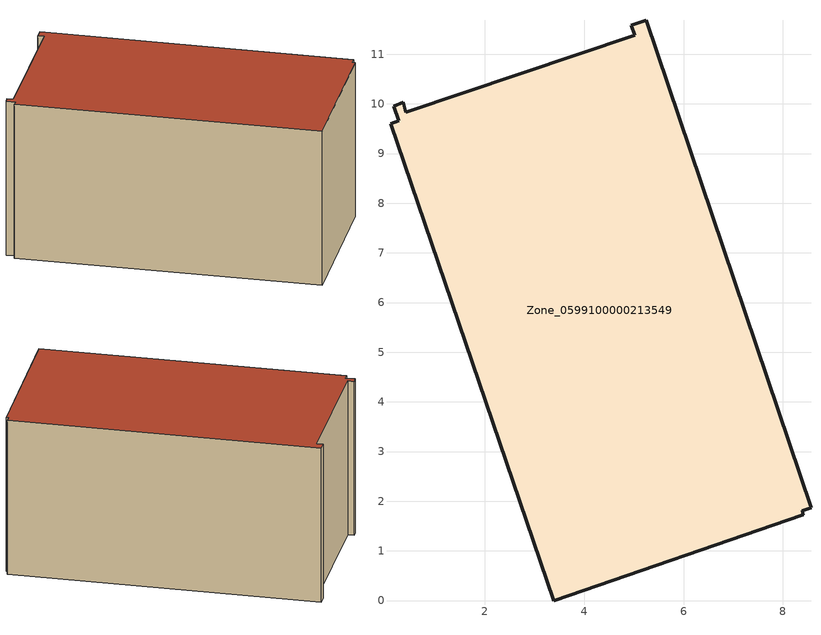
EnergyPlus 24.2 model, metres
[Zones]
Zone_0599100000213549
 floor ground (C_G): 8.56,1.87 8.38,1.81 8.41,1.73 3.38,0 0.1,9.6 0.27,9.66 0.16,9.95 0.35,10.03 0.41,9.83 5.02,11.38 4.95,11.58 5.25,11.68 z0
 wall outside (C_F): 5.02,11.38 0.41,9.83 0.35,10.03 0.16,9.95 0.27,9.66 0.1,9.6 3.38,0 8.41,1.73 8.38,1.81 8.56,1.87 5.25,11.68 4.95,11.58 5.02,11.38 z0:5.5
 roof outside (C_R): 8.38,1.81 8.56,1.87 5.25,11.68 4.95,11.58 5.02,11.38 0.41,9.83 0.35,10.03 0.16,9.95 0.27,9.66 0.1,9.6 3.38,0 8.41,1.73 z5.5
[BUILDING]
Pand.0599100000213549: North Axis=0; Terrain=City; Loads Convergence Tolerance Value=0.04; Temperature Convergence Tolerance Value=0.4; Solar Distribution=FullExterior; Maximum Number of Warmup Days=25; Minimum Number of Warmup Days=1
[Site:Location]
Rotterdam.The.Hague.AP_ZH_NLD Design_Conditions: Latitude=51.96; Longitude=4.45; Time Zone=1; Elevation=-4.5
[SITE:GROUNDTEMPERATURE:BUILDINGSURFACE]
18, 18, 18, 18, 18, 18, 18, 18, 18, 18, 18, 18
[MATERIAL] Thermal Absorptance=0.9; Solar Absorptance=0.7; Visible Absorptance=0.7
Name | Roughness | Thickness | Conductivity | Density | Specific Heat
G.TC.1946-1964 | MediumSmooth | 0.15 | 1 | 540 | 1210
F.TC.1946-1964 | Rough | 0.3 | 0.857143 | 1920 | 840
R.TC.1946-1964 | MediumRough | 0.2 | 0.235294 | 1500 | 1000
[CONSTRUCTION]
C_G: G.TC.1946-1964
C_F: F.TC.1946-1964
C_R: R.TC.1946-1964
[ZONE]
Zone_0599100000213549: Type=1; Multiplier=1; Ceiling Height=Autocalculate; Volume=Autocalculate; Floor Area=autocalculate; Part of Total Floor Area=Yes
[ZONEINFILTRATION:DESIGNFLOWRATE]
Infil_Zone_0599100000213549: Zone or ZoneList or Space or SpaceList=Zone_0599100000213549; Schedule=AlwaysOn; Design Flow Rate Calculation Method=Flow/Area; Flow Rate per Floor Area=0.003; Constant Term Coefficient=1; Temperature Term Coefficient=0; Velocity Term Coefficient=0; Velocity Squared Term Coefficient=0
[HVACTEMPLATE:ZONE:IDEALLOADSAIRSYSTEM]
Zone_0599100000213549: Maximum Heating Supply Air Temperature=50; Minimum Cooling Supply Air Temperature=13; Maximum Heating Supply Air Humidity Ratio=0.0156; Minimum Cooling Supply Air Humidity Ratio=0.0077; Heating Limit=NoLimit; Cooling Limit=NoLimit; Dehumidification Control Type=ConstantSensibleHeatRatio; Cooling Sensible Heat Ratio=0.7; Dehumidification Setpoint=60; Humidification Control Type=None; Humidification Setpoint=30; Outdoor Air Method=None; Outdoor Air Flow Rate per Person=0.00944; Outdoor Air Flow Rate per Zone Floor Area=0; Outdoor Air Flow Rate per Zone=0; Demand Controlled Ventilation Type=None; Outdoor Air Economizer Type=NoEconomizer; Heat Recovery Type=None; Sensible Heat Recovery Effectiveness=0.7; Latent Heat Recovery Effectiveness=0.65
[ZONECONTROL:THERMOSTAT]
ThermostatControl_Zone_0599100000213549: Zone or ZoneList=Zone_0599100000213549; Control Type Schedule=DualSetpointControlType; Control 1=Thermostat_Zone_0599100000213549; Temperature Difference Between Cutout And Setpoint=0
[THERMOSTATSETPOINT:DUALSETPOINT]
Thermostat_Zone_0599100000213549: Heating Setpoint Temperature Schedule=HeatingSetpoint_Zone_0599100000213549; Cooling Setpoint Temperature Schedule=CoolingSetpoint_Zone_0599100000213549
[SCHEDULE:COMPACT]
HeatingSetpoint_Zone_0599100000213549: Through: 12/31, For: AllDays, Until: 24:00, 21
CoolingSetpoint_Zone_0599100000213549: Through: 12/31, For: AllDays, Until: 24:00, 24
DualSetpointControlType: Through: 12/31, For: AllDays, Until: 24:00, 4
AlwaysOn: Through: 12/31, For: AllDays, Until: 24:00, 1
